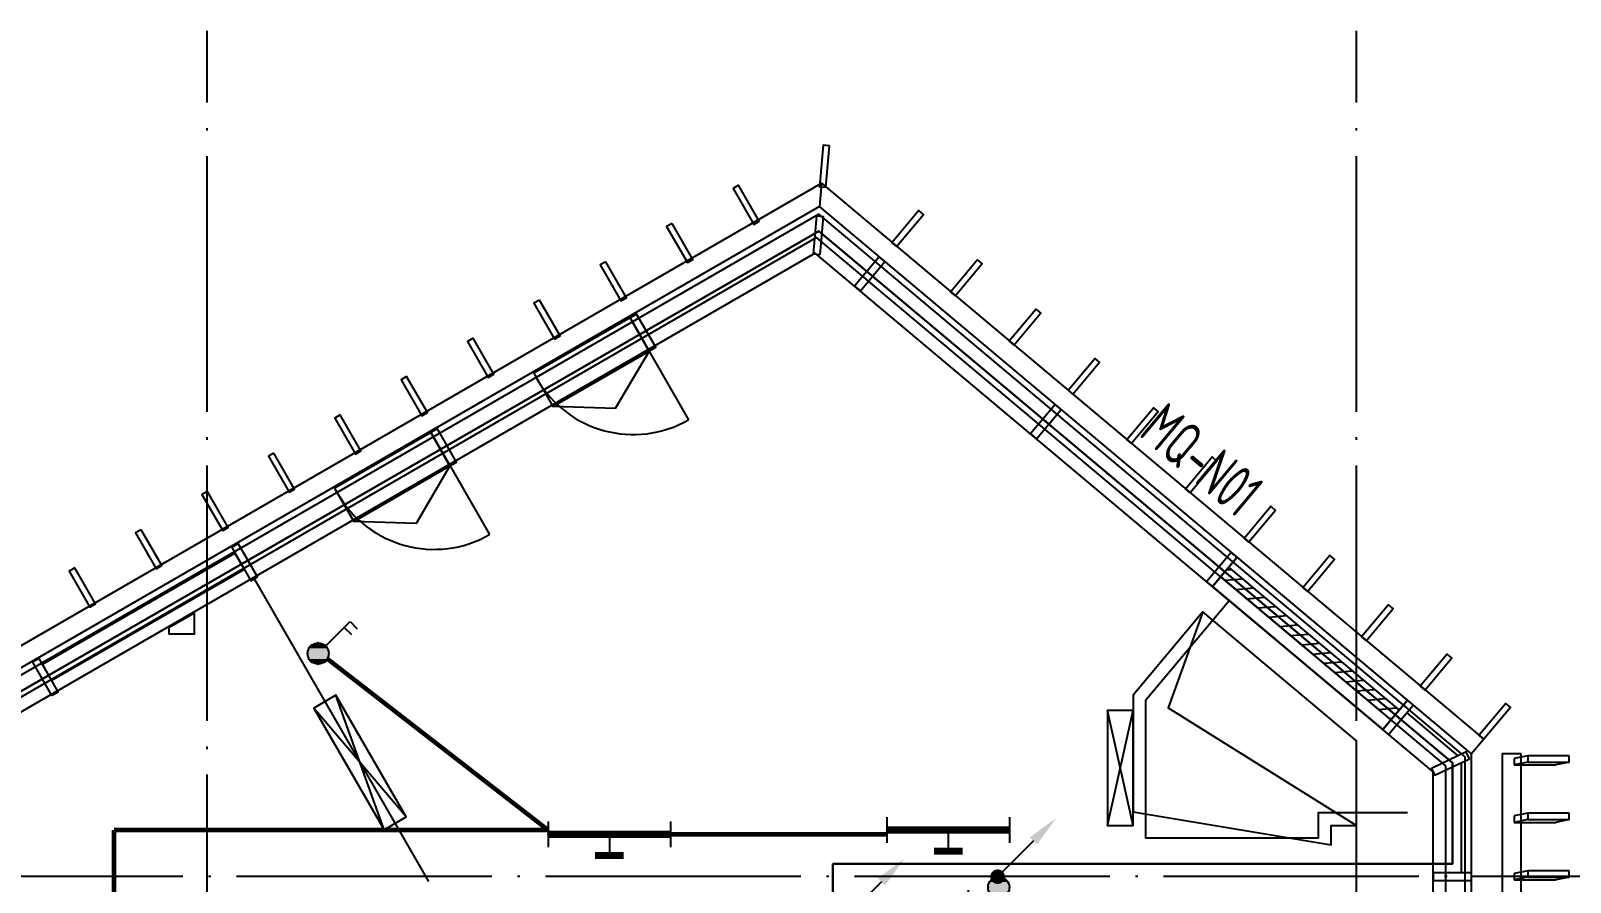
# Model space of a CAD drawing. Extents: x -288892 to 86489, y -207485 to 163917.
# Drawn here: x 47118 to 59173, y 80357 to 87020 of the extents above; entities that cross this region are included whole.
import ezdxf
from ezdxf.enums import TextEntityAlignment as Align

# ---------------------------------------------------------------- set-up
doc = ezdxf.new("R2010")
doc.units = 0
doc.header["$LTSCALE"] = 1000
doc.header["$MEASUREMENT"] = 0
doc.linetypes.add('X-104 13#平面$0$ACAD_ISO05W100', pattern=[34, 24, -3, 0.5, -3, 0.5, -3])
doc.linetypes.add('X-104 13#平面$0$DOTE', pattern=[2.4200000000000004, 2, -0.2, 0.02, -0.2])
doc.layers.get('0').update_dxf_attribs({"linetype": 'CONTINUOUS'})
for name, color, linetype in [('13#楼幕墙$0$A-C_幕墙龙骨', 133, 'CONTINUOUS'), ('13#楼幕墙$0$A-C_玻璃幕墙', 140, 'CONTINUOUS'), ('13#楼幕墙$0$A-C_窗', 140, 'CONTINUOUS'), ('13#楼幕墙$0$A-TECH_结构', 21, 'CONTINUOUS'), ('13#楼幕墙$0$A-金属背板', 30, 'CONTINUOUS'), ('13#楼幕墙$0$D-铝板', 181, 'CONTINUOUS'), ('EQUIP-照明', 3, 'CONTINUOUS'), ('LWIRE', 4, 'CONTINUOUS'), ('TEL_TEXT', 3, 'CONTINUOUS'), ('WIRE-照明', 1, 'CONTINUOUS'), ('X-104 13#平面$0$02-TEXT_标注', 130, 'CONTINUOUS'), ('X-104 13#平面$0$A-SUR_保温', 222, 'CONTINUOUS'), ('X-104 13#平面$0$A-TECH_暖通', 6, 'CONTINUOUS'), ('X-104 13#平面$0$A-TECH_结构', 21, 'CONTINUOUS'), ('X-104 13#平面$0$A_AXIS-轴线', 36, 'X-104 13#平面$0$DOTE'), ('X-104 13#平面$0$A_STR-砌块墙', 121, 'CONTINUOUS'), ('X-104 13#平面$0$DIM_SYMB', 3, 'CONTINUOUS')]:
    doc.layers.add(name, color=color, linetype=linetype)
doc.layers.add('X-104 13#平面$0$000套内', color=226, linetype='CONTINUOUS', lineweight=30, plot=False)
doc.styles.add('_TEL_DIM', font='SIMPLEX', dxfattribs={"width": 0.8, "height": 3.5, "bigfont": 'HZTXT'})
doc.styles.get("Standard").update_dxf_attribs({"font": 'gbenor.shx', "bigfont": 'gbcbig.shx'})
doc.styles.add('X-104 13#平面$0$Standard', font='ros1.shx', dxfattribs={"width": 0.75, "bigfont": 'jd.shx'})

# ---------------------------------------------------------------- blocks, each defined once
blk = doc.blocks.new('*U975')
h = blk.add_hatch()
h.set_pattern_fill('ANSI31', color=256, scale=50)
h.set_pattern_definition([(45, (-56212.37598260483, 120006.798685315), (-56.1266007566822, 56.12660075668221), [])])
h.paths.add_polyline_path([(-1739.999999999972, 100), (-7.275957614183426e-12, 100), (-7.275957614183426e-12, 200.0000000000146), (-1739.999999999972, 200.0000000000146)])
for points in [[(-1739.999999999972, 0), (0, 0), (-7.275957614183426e-12, 300.0000000000146), (-1739.99999999998, 300.0000000000146)], [(-1739.999999999972, 100), (-7.275957614183426e-12, 100), (-7.275957614183426e-12, 200.0000000000146), (-1739.999999999972, 200.0000000000146)]]:
    blk.add_lwpolyline(points, close=True)
blk = doc.blocks.new('13#楼幕墙$0$A$C2B4E24BF')
for points in [[(5.000000000021828, 50.00000000008004), (5.000000000021828, 920.0000000000509)], [(4.99999999969441, 300), (459.9999999998472, 556.983625253335), (874.9999999999854, 299.9999999999854)]]:
    blk.add_lwpolyline(points)
blk.add_lwpolyline([(4.99999999969441, 7.275957614183426e-12), (875, -7.275957614183426e-12), (874.9999999999854, 299.9999999999854), (4.99999999969441, 299.9999999999927)], close=True)
blk.add_arc((5.000000000021828, 50.00000000005821), 869.9999999999782, 0, 90)
blk = doc.blocks.new('13#楼幕墙$0$llllei')
for p, q in [((325, 50), (0, 50)), ((0, 50), (0, 0)), ((0, 0), (325, 0)), ((325, 0), (325, 50))]:
    blk.add_line(p, q)
for points in [[(0, 50), (-105, 29)], [(-105, 29), (-105, -21)], [(0, 0), (-105, -21)], [(325, 0), (220, -21)], [(-105, -21), (220, -21)]]:
    blk.add_lwpolyline(points)
blk = doc.blocks.new('13#楼幕墙$0$eeeessew')
blk.add_lwpolyline([(49.99999999990541, -8.731149137020111e-11), (0, 2.91038304567337e-11), (6.257323548197746e-10, 325), (50.0000000006039, 324.9999999998399)], close=True)
blk = doc.blocks.new('13#楼幕墙$0$ccdididi')
blk.add_lwpolyline([(50.00000000001455, 324.9999999999491), (0, 324.9999999999345), (0, 0), (50, 0)], close=True)
blk = doc.blocks.new('13#楼幕墙$0$A$C7A413A1D')
blk.add_lwpolyline([(-70, -300.0000000000001), (-10, -300), (-10, 0), (-70, -1.13686837721616e-13)], close=True)
blk = doc.blocks.new('*U967')
blk.add_lwpolyline([(1740.000000000158, 0), (0, 0), (0, 150), (1740.000000000158, 150)], close=True)
blk = doc.blocks.new('13#楼幕墙')
at = {"layer": '13#楼幕墙$0$A-C_幕墙龙骨'}
blk.add_lwpolyline([(53297.82995939969, 85268.0733222598), (53248.02328154563, 85272.46591160363), (53274.37881760857, 85571.30597872786), (53324.18549546263, 85566.91338938403)], close=True, dxfattribs=at)
at = {"layer": '13#楼幕墙$0$A-C_玻璃幕墙'}
for p, q in [((53293.20742207249, 85645.00747574437), (37799.99999999979, 76699.99999999991)), ((58399.99999999985, 81359.89970710652), (53293.20742207249, 85645.00747574437)), ((53287.88754627192, 85584.2010170999), (37849.99999999985, 76671.13248654053)), ((58349.99999999987, 81336.58432419883), (53287.88754627192, 85584.2010170999)), ((53271.92791887028, 85401.78164116651), (37999.99999999985, 76584.52994616209)), ((58199.99999999988, 81266.63817547553), (53271.92791887028, 85401.78164116651)), ((58199.99999999993, 61500.00000000006), (58199.99999999988, 81266.63817547553)), ((58349.99999999993, 61350.00000000006), (58349.99999999987, 81336.58432419877)), ((58399.99999999991, 61300.00000000006), (58399.99999999985, 81359.89970710652)), ((58789.99999999994, 80939.99999999997), (58789.99999999993, 81228.46194432724))]:
    blk.add_line(p, q, dxfattribs=at)
at = {"layer": '13#楼幕墙$0$A-TECH_结构'}
blk.add_lwpolyline([(4402.283722101345, 77599.99999999997), (-600.0000000001146, 77599.99999999997), (-600.0000000000582, 59999.99999999997), (21800.00000000001, 59999.99999999994), (21799.99999999999, 61599.99999999991), (58099.99999999993, 61600.00000000006), (58099.99999999987, 81220.00740966003), (53261.28816726917, 85280.16872387758), (38099.99999999985, 76526.79491924313), (38099.99999999985, 72299.99999999991), (12409.71024826031, 72299.99999999997), (4402.283722101213, 77600.00000000006)], dxfattribs=at)
at = {"layer": '13#楼幕墙$0$A-金属背板'}
for p, q in [((57892.41415264877, 81681.38222126303), (58292.9997948101, 81345.25095667056)), ((58319.99999999987, 81291.65339318424), (58319.99999999987, 80429.99999999997))]:
    blk.add_line(p, q, dxfattribs=at)
at = {"layer": '13#楼幕墙$0$D-铝板'}
for points in [[(37725.08619225933, 76829.9535375385), (53309.16704947412, 85827.42685167774), (53293.20742207248, 85645.00747574435), (37799.99999997837, 76700.00000003708)], [(58789.99999999993, 81359.89970710654), (58639.99999999992, 81359.89970710654), (58639.99999999992, 61199.99999999991), (58789.99999999993, 61049.99999999998), (58789.99999999993, 81359.89970710654)]]:
    blk.add_lwpolyline(points, close=True, dxfattribs=at)
blk.add_lwpolyline([(53309.16704947412, 85827.42685167774), (58496.4181414531, 81474.80637357416), (58399.99999999985, 81359.89970710654), (53293.20742207249, 85645.00747574437)], dxfattribs=at)
at = {"layer": '13#楼幕墙$0$A-C_幕墙龙骨'}
for p, rotation in [((53814.85706887575, 85207.2903444459), 319.9999999999213), ((51871.08256578998, 84808.6825363712), 29.95337307627283), ((55193.73706648988, 84050.27264701013), 319.9999999999213), ((50311.50494123541, 83909.95141251467), 29.95337307627283), ((48751.92731668084, 83011.22028865814), 29.95337307627283), ((56572.61706410401, 82893.25494957437), 319.9999999999213), ((47192.34969212627, 82112.4891648016), 29.95337307627283), ((57951.49706171814, 81736.23725213861), 319.9999999999213), ((58082.78676891589, 81256.11426047329), 115.488553916933), ((58099.99999999994, 80439.99999999997), 90)]:
    blk.add_blockref('13#楼幕墙$0$A$C7A413A1D', p, dxfattribs=dict(at, rotation=rotation))
at = {"layer": '13#楼幕墙$0$A-C_玻璃幕墙', "rotation": 29.95337307636578}
blk.add_blockref('*U967', (47283.54438578213, 81934.20981133176), dxfattribs=at)
at = {"layer": '13#楼幕墙$0$A-C_窗'}
for name, p, rotation in [('13#楼幕墙$0$A$C2B4E24BF', (51814.76448493957, 84776.22835683502), 209.9533730763658), ('13#楼幕墙$0$A$C2B4E24BF', (50255.18686035478, 83877.49723303036), 209.9533730763658), ('*U975', (56564.95716380962, 82899.68347414823), 140.0000000000023)]:
    blk.add_blockref(name, p, dxfattribs=dict(at, rotation=rotation))
at = {"layer": '13#楼幕墙$0$D-铝板'}
for name, p, rotation in [('13#楼幕墙$0$ccdididi', (53294.49272793058, 85800.11936935515), 354.9766865497638), ('13#楼幕墙$0$ccdididi', (52779.58864093496, 85505.34724155464), 29.95337307636523), ('13#楼幕墙$0$eeeessew', (53861.48286566273, 85363.97885402036), 320.000000000001), ('13#楼幕墙$0$ccdididi', (52259.72943275009, 85205.77020026911), 29.95337307636523), ('13#楼幕墙$0$ccdididi', (51739.87022456521, 84906.19315898357), 29.95337307636523), ('13#楼幕墙$0$eeeessew', (54321.10953153411, 84978.30628820842), 320.000000000001), ('13#楼幕墙$0$ccdididi', (51220.01101638033, 84606.61611769804), 29.95337307636523), ('13#楼幕墙$0$eeeessew', (54780.73619740549, 84592.63372239648), 320.000000000001), ('13#楼幕墙$0$ccdididi', (50700.15180819546, 84307.0390764125), 29.95337307636523), ('13#楼幕墙$0$eeeessew', (55240.36286327687, 84206.96115658454), 320.000000000001), ('13#楼幕墙$0$ccdididi', (50180.29260001058, 84007.46203512697), 29.95337307636523), ('13#楼幕墙$0$eeeessew', (55699.98952914825, 83821.2885907726), 320.000000000001), ('13#楼幕墙$0$ccdididi', (49660.4333918257, 83707.88499384144), 29.95337307636523), ('13#楼幕墙$0$ccdididi', (49140.57418364083, 83408.3079525559), 29.95337307636523), ('13#楼幕墙$0$eeeessew', (56159.61619501963, 83435.61602496066), 320.000000000001), ('13#楼幕墙$0$ccdididi', (48620.71497545595, 83108.73091127037), 29.95337307636523), ('13#楼幕墙$0$eeeessew', (56619.242860891, 83049.94345914872), 320.000000000001), ('13#楼幕墙$0$ccdididi', (48100.85576727107, 82809.15386998483), 29.95337307636523), ('13#楼幕墙$0$eeeessew', (57078.86952676238, 82664.27089333678), 320.000000000001), ('13#楼幕墙$0$ccdididi', (47580.9965590862, 82509.5768286993), 29.95337307636523), ('13#楼幕墙$0$eeeessew', (57538.49619263376, 82278.59832752484), 320.000000000001), ('13#楼幕墙$0$eeeessew', (57998.12285850514, 81892.9257617129), 320.000000000001), ('13#楼幕墙$0$eeeessew', (58458.11591929702, 81506.94575405872), 320.000000000001)]:
    blk.add_blockref(name, p, dxfattribs=dict(at, rotation=rotation))
for p in [(58839.99999999993, 81295.99999999997), (58839.99999999993, 80845.99999999997), (58839.99999999993, 80395.99999999997)]:
    blk.add_blockref('13#楼幕墙$0$llllei', p, dxfattribs=at)
blk = doc.blocks.new('X-104 13#平面$0$轴网')
at = {"layer": 'X-104 13#平面$0$A_AXIS-轴线', "linetype": 'X-104 13#平面$0$DOTE'}
for p, q in [((48500, -7400.98603368341), (48500, 24620.25062679139)), ((57500, -7400.98603368341), (57500, 24620.25062679139)), ((60408.42140219617, 18000), (-2925.01551574981, 18000))]:
    blk.add_line(p, q, dxfattribs=at)
blk = doc.blocks.new('*U904')
blk.add_lwpolyline([(200.000000000211, 0), (200.000000000211, 900.0000000002182), (0, 900.0000000002182), (0, 0), (200.000000000211, 0), (0, 900.0000000002182), (0, 0), (200.000000000211, 900.0000000002182)])
blk = doc.blocks.new('*U903')
blk.add_lwpolyline([(200.0000000002051, 0), (200.0000000002051, 1100.000000000238), (0, 1100.000000000238), (0, 0), (200.0000000002051, 0), (0, 1100.000000000238), (0, 0), (200.0000000002051, 1100.000000000238)])
blk = doc.blocks.new('X-104 13#平面')
blk.add_lwpolyline([(48867.05855677749, 82731.31888181315), (50231.81776327759, 80363.03779655472)])
at = {"layer": 'X-104 13#平面$0$000套内'}
blk.add_lwpolyline([(4100.000000000022, 77750.00000000006), (4100.000000000024, 68699.99999999999), (-750.0000000000621, 68699.99999999999), (-750.0000000000618, 59850), (21949.99999999995, 59850), (21949.99999999994, 61450), (58249.99999999994, 61450), (58249.99999999994, 71299.99999999971), (48400.00000000652, 71299.99999999971), (48400.00000000652, 73449.99999999971), (53400.00000000652, 73449.99999999971), (53400.00000000652, 80499.99999999971), (58249.99999999994, 80499.99999999971), (58249.99999999994, 81290.05161517872), (53288.97308394587, 85452.64044071968), (37949.99999999994, 76613.31606116104), (37949.99999999994, 72450), (12454.85512413029, 72449.99999999993), (4447.428597971128, 77750.00000000006)], close=True, dxfattribs=at)
at = {"layer": 'X-104 13#平面$0$A-SUR_保温'}
blk.add_lwpolyline([(57900.00000000652, 80899.99999999968), (57200.00000000652, 80899.99999999968), (57200.00000000652, 80699.99999999968), (55850.00000000639, 80699.99999999939), (55850.00000000661, 81783.15765506892), (56502.34789209679, 82560.59559908921)], dxfattribs=at)
at = {"layer": 'X-104 13#平面$0$A-TECH_结构'}
blk.add_lwpolyline([(58099.99999999994, 61600), (58099.99999999987, 81220.00740966003), (53261.28816726917, 85280.16872387758), (38099.99999999985, 76526.79491924313), (38099.99999999994, 72300), (12409.71024826038, 72299.99999999993), (4402.283722101213, 77600.00000000006), (-600.0000000000628, 77600), (-600.0000000000618, 60000), (21799.99999999995, 60000), (21799.99999999994, 61600)], close=True, dxfattribs=at)
at = {"layer": 'X-104 13#平面$0$A_STR-砌块墙'}
blk.add_lwpolyline([(48400.00000000652, 82462.16904589885), (48200.00000000652, 82346.91590175184), (48200.00000000652, 82300), (48400.00000000652, 82300), (48400.00000000652, 82462.16904589885)], dxfattribs=at)
at = {"layer": 'X-104 13#平面$0$DIM_SYMB'}
blk.add_lwpolyline([(56297.19979320714, 82471.68083479605), (55749.99992987621, 81819.55343179527), (55749.99975174479, 80907.6041141976), (57299.99992988372, 80648.89026181918), (57300.00000000652, 80800.00000091287), (57500.00080833348, 80800.00000091415), (57500, 81462.46181929614), (56297.19979320714, 82471.68083479605), (56023.7086853981, 81722.19814272877), (57499.99975417985, 80800.00123400363)], dxfattribs=at)
blk.add_blockref('X-104 13#平面$0$轴网', (0, 62400))
at = {"layer": 'X-104 13#平面$0$A-TECH_暖通', "rotation": 29.99999999999955}
blk.add_blockref('*U903', (49884.15932981172, 80766.94728528139), dxfattribs=at)
at = {"layer": 'X-104 13#平面$0$A-TECH_暖通'}
blk.add_blockref('*U904', (55550.00000000641, 80799.99999999971), dxfattribs=at)
at = {"layer": 'X-104 13#平面$0$A-TECH_结构'}
blk.add_blockref('13#楼幕墙', (0, 0), dxfattribs=at)
at = {"layer": 'X-104 13#平面$0$02-TEXT_标注', "linetype": 'X-104 13#平面$0$ACAD_ISO05W100', "style": 'X-104 13#平面$0$Standard', "width": 0.75}
blk.add_text('MQ-N01', height=350, rotation=320.0004792816703, dxfattribs=at).set_placement((55784.82392838128, 83858.01551419873))
blk = doc.blocks.new('$equip$00001164')
for p, q in [((-1.200000000000728, 0.6620664641923213), (-1.200000000000728, 0.1620664641923213)), ((1.200000000000728, 0.6620664641923213), (1.200000000000728, 0.1620664641923213)), ((-1.200000000000728, 0.4120664641923213), (1.200000000000728, 0.4120664641923213)), ((0, 0.4120664641923213), (0, 0)), ((7.275957614183426e-12, 0), (7.275957614183426e-12, 0))]:
    blk.add_line(p, q)
at = {"const_width": 0.14}
for points in [[(-1.200000000000728, 0.4120664641923213), (1.200000000000728, 0.4120664641923213)], [(-0.2820120572214364, 0), (0.2820120572359883, 0)]]:
    blk.add_lwpolyline(points, dxfattribs=at)
for p in [(-1.200000000000728, 0.4120664641923213), (0, 0.4120664641923213), (1.200000000000728, 0.4120664641923213), (0, 0)]:
    blk.add_point(p)
at = {"flags": 9}
blk.add_attdef('A', (0, 0), '', height=2e-05, dxfattribs=at)
blk = doc.blocks.new('$TelecSys$00000079')
for p, q in [((0.7000000000007276, 0.7000000000007276), (0, 0)), ((0.1041666666678793, 0.1041666666660603), (0.1041666666678793, 0.1041666666660603)), ((-0.1041666666678793, -0.1041666666660603), (-0.1041666666678793, -0.1041666666660603))]:
    blk.add_line(p, q)
at = {"const_width": 0.1425}
blk.add_lwpolyline([(-0.07125000000087311, 0, 1), (0.07125000000087311, 0, 1)], format="xyb", close=True, dxfattribs=at)
blk.add_solid([(0.6300000000010186, 0.7700000000004366), (0.7700000000004366, 0.6299999999991996), (1.150000000001455, 1.149999999999636)])
at = {"width": 0.8, "flags": 9}
blk.add_attdef('A', (0, 0), '', height=2e-05, dxfattribs=at)
blk = doc.blocks.new('$equip$00001822')
for p, q in [((0.1473139127483591, 0.3556472460822988), (0.625, 0.8333333333339397)), ((0.625, 0.8333333333339397), (0.7664213562384248, 0.6919119770955149))]:
    blk.add_line(p, q)
blk.add_circle((0, 0.2083333333339397), 0.2083333333334168)
for p in [(0, 0.4166666666660603), (-0.2083333333357587, 0.2083333333339397), (-0.01544940226449398, 0.0005736313996749232), (0.2083333333357587, 0.2083333333339397)]:
    blk.add_point(p)
for points in [[(-0.1804219591213041, 0.312500000001819), (0.1804219591213041, 0.312500000001819), (-0.2083333333284827, 0.2083333333339397), (0.2083333333284827, 0.2083333333339397)], [(-0.1041666666715173, 0.3887552924552438), (0.1041666666715173, 0.3887552924552438), (-0.1804219591213041, 0.312500000001819), (0.1804219591213041, 0.312500000001819)], [(0, 0.4166666666660603), (0, 0.4166666666660603), (-0.1041666666715173, 0.3887552924552438), (0.1041666666715173, 0.3887552924552438)], [(-0.1804219591213041, 0.1041666666660603), (0.1804219591213041, 0.1041666666660603), (-0.2083333333284827, 0.2083333333339397), (0.2083333333284827, 0.2083333333339397)], [(-0.1041666666715173, 0.02791137421263556), (0.1041666666715173, 0.02791137421263556), (-0.1804219591213041, 0.1041666666660603), (0.1804219591213041, 0.1041666666660603)], [(0, 1.818989403545856e-12), (0, 1.818989403545856e-12), (-0.1041666666715173, 0.02791137421263556), (0.1041666666715173, 0.02791137421263556)]]:
    blk.add_solid(points)
at = {"color": 7, "style": '_TEL_DIM'}
blk.add_attdef('$TEXT$', text='', height=0.4, dxfattribs=at).set_placement((0.5805799275694881, 0.4645799965601327), align=Align.MIDDLE_CENTER)
at = {"color": 7, "style": '_TEL_DIM', "flags": 1}
blk.add_attdef('A', text='', height=2e-05, dxfattribs=at).set_placement((0, 0), align=Align.MIDDLE_CENTER)
blk = doc.blocks.new('$equip$00001963')
for p, q in [((0.1473139127447212, 0.3556472460822988), (0.624999999996362, 0.8333333333339397)), ((0.5118629150056222, 0.7201962483431998), (0.653284271244047, 0.578774892108413)), ((0.624999999996362, 0.8333333333339397), (0.7664213562347868, 0.6919119770955149))]:
    blk.add_line(p, q)
blk.add_circle((-3.637978807091713e-12, 0.2083333333339397), 0.2083333333334168)
for p in [(0, 0.4166666666660603), (-0.2083333333393966, 0.2083333333375776), (0, 0), (0.2083333333284827, 0.2083333333375776)]:
    blk.add_point(p)
for points in [[(-0.1804219591249421, 0.312500000001819), (0.1804219591176661, 0.312500000001819), (-0.2083333333357587, 0.2083333333339397), (0.2083333333284827, 0.2083333333339397)], [(-0.1041666666715173, 0.3887552924552438), (0.1041666666642413, 0.3887552924552438), (-0.1804219591249421, 0.312500000001819), (0.1804219591176661, 0.312500000001819)], [(-3.637978807091713e-12, 0.4166666666660603), (-3.637978807091713e-12, 0.4166666666660603), (-0.1041666666715173, 0.3887552924552438), (0.1041666666642413, 0.3887552924552438)], [(-0.1804219591249421, 0.1041666666660603), (0.1804219591176661, 0.1041666666660603), (-0.2083333333357587, 0.2083333333339397), (0.2083333333284827, 0.2083333333339397)], [(-0.1041666666715173, 0.02791137421263556), (0.1041666666642413, 0.02791137421263556), (-0.1804219591249421, 0.1041666666660603), (0.1804219591176661, 0.1041666666660603)], [(-3.637978807091713e-12, 1.818989403545856e-12), (-3.637978807091713e-12, 1.818989403545856e-12), (-0.1041666666715173, 0.02791137421263556), (0.1041666666642413, 0.02791137421263556)]]:
    blk.add_solid(points)
at = {"layer": 'TEL_TEXT', "style": '_TEL_DIM', "flags": 1}
blk.add_attdef('A', text='', height=2e-05, dxfattribs=at).set_placement((0, 0), align=Align.MIDDLE_CENTER)

msp = doc.modelspace()

# ---------------------------------------------------------------- linework, layer by layer
at = {"layer": 'WIRE-照明', "linetype": 'Continuous', "const_width": 35}
for points in [[(51168.82335851312, 80764.82658567664), (49440.52571854686, 82104.67635085655)], [(47769.95202713548, 73103.48559506518), (47769.95202713554, 80764.82658567664)], [(51168.82335851312, 80764.82658567664), (47769.95202713554, 80764.82658567664)], [(52128.82335851371, 80730.68327729788), (53822.62654843664, 80730.68327729788)]]:
    msp.add_lwpolyline(points, dxfattribs=at)

# ---------------------------------------------------------------- block references
msp.add_blockref('X-104 13#平面', (0, 0))
at = {"layer": 'EQUIP-照明', "xscale": 400, "yscale": 400, "zscale": 400}
for name, p in [('$equip$00001963', (49368.35693489979, 82063.00968419012)), ('$equip$00001164', (51648.82335851341, 80565.85669162095)), ('$equip$00001164', (54302.62654843694, 80599.99999999953))]:
    msp.add_blockref(name, p, dxfattribs=at)
at = {"layer": 'EQUIP-照明'}
ref = msp.add_blockref('$equip$00001822', (54697.92823834717, 80400), dxfattribs=dict(at, xscale=400, yscale=400, zscale=400, rotation=180))
ref.add_attrib('$TEXT$', 't', dxfattribs={"layer": '0', "color": 7, "height": 160, "style": '_TEL_DIM'}).set_placement((54465.69626731937, 80214.16800137595), align=Align.MIDDLE_CENTER)
at = {"layer": 'LWIRE', "xscale": 400, "yscale": 400, "zscale": 400}
for p in [(54689.35960280732, 80399.55830031805), (53500.00500000671, 80080.29480383568)]:
    msp.add_blockref('$TelecSys$00000079', p, dxfattribs=at)

doc.saveas('drawing.dxf')
